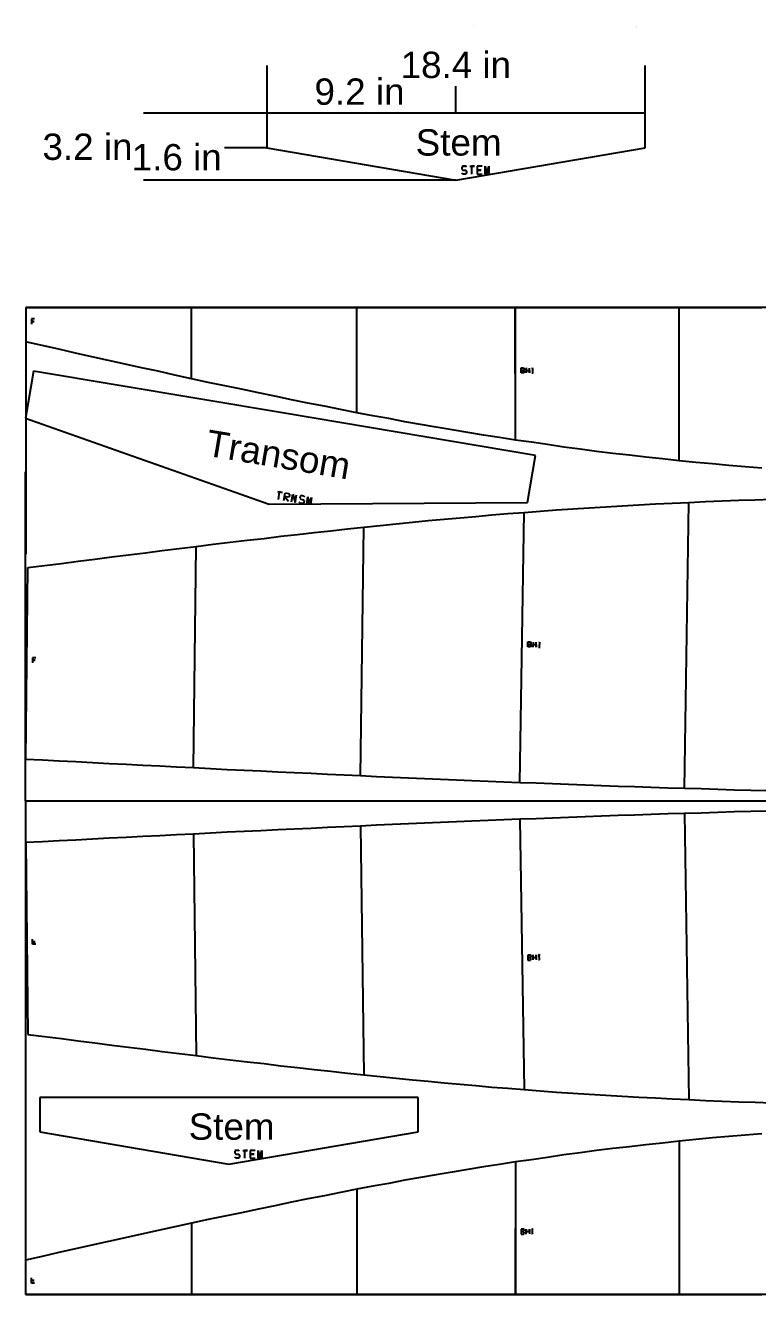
# Model space of a CAD drawing. Extents: x 24 to 151, y -47 to 94.
# Drawn here: x 41.7 to 77.3, y -46.6 to 15.1 of the extents above; entities that cross this region are included whole.
import ezdxf
from ezdxf.enums import TextEntityAlignment as Align

# ---------------------------------------------------------------- set-up
doc = ezdxf.new("R2010")
doc.units = 0
doc.layers.get('0').update_dxf_attribs({"linetype": 'CONTINUOUS'})
doc.styles.get("Standard").update_dxf_attribs({"font": 'ARIAL.SHX'})

msp = doc.modelspace()

# ---------------------------------------------------------------- linework, layer by layer
for p, q in [((63.48, 15.14), (63.48, 15.14)), ((63.48, 15.14), (63.48, 15.14)), ((71.42, 15.07), (71.42, 15.07)), ((71.42, 15.07), (71.42, 15.07)), ((71.42, 15.04), (71.42, 15.04)), ((71.42, 15.04), (71.42, 15.04)), ((53.44, 13.19), (53.44, 9.19)), ((71.84, 9.19), (71.84, 13.19)), ((62.91, 10.87), (47.44, 10.87)), ((71.84, 10.87), (62.65, 10.87)), ((53.44, 9.19), (62.64, 7.62)), ((62.64, 7.62), (71.84, 9.19)), ((62.93, 8.3), (63.06, 8.3)), ((62.98, 8.29), (62.93, 8.24)), ((62.93, 8.24), (62.93, 8.15)), ((62.93, 8.15), (62.98, 8.1)), ((63.12, 8.29), (62.98, 8.29)), ((62.98, 8.1), (63.12, 8.1)), ((63.16, 8.24), (63.12, 8.29)), ((63.12, 8.1), (63.16, 8.05)), ((63.16, 8.05), (63.16, 7.96)), ((63.31, 8.29), (63.54, 8.29)), ((63.54, 8.29), (63.4, 8.29)), ((63.4, 8.29), (63.4, 7.91)), ((63.91, 8.29), (63.68, 8.29)), ((63.68, 8.29), (63.68, 8.1)), ((63.68, 8.1), (63.87, 8.1)), ((63.87, 8.1), (63.68, 8.1)), ((63.68, 8.1), (63.68, 7.91)), ((64.06, 7.91), (64.06, 8.29)), ((64.06, 8.29), (64.15, 7.91)), ((64.15, 7.91), (64.24, 8.29)), ((64.24, 8.29), (64.24, 7.91)), ((62.98, 7.91), (62.93, 7.96)), ((63.12, 7.91), (62.98, 7.91)), ((63.16, 7.96), (63.12, 7.91)), ((63.68, 7.91), (63.91, 7.91)), ((41.72, 1.43), (41.72, 1.43)), ((41.72, 1.43), (42.52, 1.43)), ((42.52, 1.43), (43.32, 1.43)), ((43.32, 1.43), (44.13, 1.43)), ((44.13, 1.43), (44.93, 1.43)), ((44.93, 1.43), (45.74, 1.43)), ((45.74, 1.43), (46.54, 1.43)), ((46.54, 1.43), (47.35, 1.43)), ((47.35, 1.43), (48.16, 1.43)), ((48.16, 1.43), (48.96, 1.43)), ((48.96, 1.43), (49.78, 1.43)), ((49.78, -2.04), (49.78, 1.43)), ((49.78, 1.43), (49.78, 1.43)), ((49.78, 1.43), (49.78, 1.43)), ((49.78, 1.43), (50.59, 1.43)), ((50.59, 1.43), (51.4, 1.43)), ((51.4, 1.43), (52.21, 1.43)), ((52.21, 1.43), (53.02, 1.43)), ((53.02, 1.43), (53.83, 1.43)), ((53.83, 1.43), (54.64, 1.43)), ((54.64, 1.43), (55.44, 1.43)), ((55.44, 1.43), (56.24, 1.43)), ((56.24, 1.43), (57.03, 1.43)), ((57.03, 1.43), (57.82, 1.43)), ((57.82, -3.69), (57.82, 1.43)), ((57.82, 1.43), (57.82, 1.43)), ((57.82, 1.43), (57.82, 1.43)), ((57.82, 1.43), (58.6, 1.43)), ((58.6, 1.43), (59.37, 1.43)), ((59.37, 1.43), (60.15, 1.43)), ((60.15, 1.43), (60.91, 1.43)), ((60.91, 1.43), (61.68, 1.43)), ((61.68, 1.43), (62.44, 1.43)), ((62.44, 1.43), (63.21, 1.43)), ((63.21, 1.43), (63.98, 1.43)), ((63.98, 1.43), (64.75, 1.43)), ((64.75, 1.43), (65.52, 1.43)), ((65.53, -5.02), (65.52, 1.43)), ((65.52, 1.43), (65.52, 1.43)), ((65.52, 1.43), (65.52, 1.43)), ((65.52, 1.43), (66.3, 1.43)), ((66.3, 1.43), (67.09, 1.43)), ((67.09, 1.43), (67.88, 1.43)), ((67.88, 1.43), (68.68, 1.43)), ((68.68, 1.43), (69.47, 1.43)), ((69.47, 1.43), (70.28, 1.43)), ((70.28, 1.43), (71.08, 1.43)), ((71.08, 1.43), (71.88, 1.43)), ((71.88, 1.43), (72.69, 1.43)), ((72.69, 1.43), (73.49, 1.43)), ((73.49, -6.03), (73.49, 1.43)), ((73.49, 1.43), (73.49, 1.43)), ((73.49, 1.43), (73.49, 1.43)), ((73.49, 1.43), (74.3, 1.43)), ((74.3, 1.43), (75.1, 1.43)), ((75.1, 1.43), (75.91, 1.43)), ((75.91, 1.43), (76.71, 1.43)), ((76.71, 1.43), (77.51, 1.43)), ((42.15, 0.87), (41.99, 0.87)), ((41.99, 0.87), (42, 0.74)), ((42, 0.74), (42.12, 0.75)), ((42.12, 0.75), (42, 0.74)), ((42, 0.74), (42, 0.62)), ((42.52, -0.43), (41.71, -0.25)), ((43.33, -0.61), (42.52, -0.43)), ((44.13, -0.79), (43.33, -0.61)), ((44.93, -0.97), (44.13, -0.79)), ((45.74, -1.15), (44.93, -0.97)), ((46.55, -1.33), (45.74, -1.15)), ((42.09, -1.67), (41.7, -3.96)), ((54.3, -3.72), (42.09, -1.67)), ((47.35, -1.51), (46.55, -1.33)), ((48.16, -1.68), (47.35, -1.51)), ((48.97, -1.86), (48.16, -1.68)), ((65.81, -1.76), (65.81, -1.51)), ((65.81, -1.51), (65.93, -1.51)), ((65.93, -1.64), (65.81, -1.64)), ((65.81, -1.64), (65.93, -1.64)), ((65.93, -1.76), (65.81, -1.76)), ((65.93, -1.51), (65.96, -1.54)), ((65.96, -1.61), (65.93, -1.64)), ((65.93, -1.64), (65.96, -1.67)), ((65.96, -1.73), (65.93, -1.76)), ((65.96, -1.54), (65.96, -1.61)), ((65.96, -1.67), (65.96, -1.73)), ((66.05, -1.51), (66.05, -1.76)), ((66.05, -1.76), (66.05, -1.64)), ((66.05, -1.64), (66.21, -1.64)), ((66.21, -1.76), (66.21, -1.52)), ((66.21, -1.64), (66.21, -1.76)), ((66.37, -1.76), (66.33, -1.76)), ((66.33, -1.76), (66.4, -1.76)), ((66.34, -1.54), (66.37, -1.51)), ((66.37, -1.51), (66.37, -1.76)), ((49.78, -2.04), (48.97, -1.86)), ((50.59, -2.22), (49.78, -2.04)), ((49.78, -2.04), (49.78, -2.04)), ((49.78, -2.04), (49.78, -2.04)), ((51.4, -2.39), (50.59, -2.22)), ((52.21, -2.55), (51.4, -2.39)), ((53.03, -2.73), (52.21, -2.55)), ((53.83, -2.89), (53.03, -2.73)), ((54.64, -3.06), (53.83, -2.89)), ((55.44, -3.22), (54.64, -3.06)), ((56.24, -3.38), (55.44, -3.22)), ((57.03, -3.53), (56.24, -3.38)), ((57.82, -3.69), (57.03, -3.53)), ((58.6, -3.84), (57.82, -3.69)), ((57.82, -3.69), (57.82, -3.69)), ((57.82, -3.69), (57.82, -3.69)), ((41.7, -3.96), (53.56, -8.14)), ((66.51, -5.77), (54.3, -3.72)), ((59.37, -3.98), (58.6, -3.84)), ((60.15, -4.13), (59.37, -3.98)), ((60.91, -4.26), (60.15, -4.13)), ((61.68, -4.39), (60.91, -4.26)), ((62.45, -4.52), (61.68, -4.39)), ((63.21, -4.65), (62.45, -4.52)), ((63.98, -4.78), (63.21, -4.65)), ((64.75, -4.9), (63.98, -4.78)), ((65.53, -5.02), (64.75, -4.9)), ((66.31, -5.13), (65.53, -5.02)), ((65.53, -5.02), (65.53, -5.02)), ((65.53, -5.02), (65.53, -5.02)), ((67.09, -5.24), (66.31, -5.13)), ((67.88, -5.36), (67.09, -5.24)), ((68.68, -5.46), (67.88, -5.36)), ((69.48, -5.57), (68.68, -5.46)), ((66.12, -8.06), (66.51, -5.77)), ((70.27, -5.67), (69.48, -5.57)), ((71.08, -5.76), (70.27, -5.67)), ((71.88, -5.85), (71.08, -5.76)), ((72.69, -5.94), (71.88, -5.85)), ((73.49, -6.03), (72.69, -5.94)), ((74.3, -6.11), (73.49, -6.03)), ((73.49, -6.03), (73.49, -6.03)), ((73.49, -6.03), (73.49, -6.03)), ((75.11, -6.18), (74.3, -6.11)), ((75.91, -6.26), (75.11, -6.18)), ((76.71, -6.33), (75.91, -6.26)), ((77.51, -6.39), (76.71, -6.33)), ((53.96, -7.53), (54.19, -7.57)), ((54.05, -7.54), (53.99, -7.91)), ((54.19, -7.57), (54.05, -7.54)), ((54.27, -7.96), (54.33, -7.59)), ((54.48, -7.8), (54.3, -7.77)), ((54.3, -7.77), (54.5, -8)), ((54.33, -7.59), (54.51, -7.62)), ((54.54, -7.77), (54.48, -7.8)), ((54.51, -7.62), (54.55, -7.67)), ((54.55, -7.67), (54.54, -7.77)), ((54.64, -8.02), (54.7, -7.65)), ((54.7, -7.65), (54.82, -8.05)), ((54.82, -8.05), (54.88, -7.68)), ((55.06, -7.76), (55.05, -7.85)), ((55.05, -7.85), (55.09, -7.9)), ((55.12, -7.72), (55.06, -7.76)), ((55.09, -7.9), (55.22, -7.93)), ((55.25, -7.75), (55.12, -7.72)), ((55.22, -7.93), (55.26, -7.98)), ((55.29, -7.8), (55.25, -7.75)), ((55.26, -7.98), (55.25, -8.08)), ((55.38, -8.14), (55.44, -7.78)), ((55.44, -7.78), (55.47, -8.16)), ((55.47, -8.16), (55.62, -7.81)), ((55.62, -7.81), (55.56, -8.17)), ((73.97, -8.05), (74.78, -8.01)), ((74.78, -8.01), (75.58, -7.98)), ((75.58, -7.98), (76.39, -7.95)), ((76.39, -7.95), (77.19, -7.92)), ((77.19, -7.92), (77.99, -7.89)), ((53.56, -8.14), (66.12, -8.06)), ((55.06, -8.09), (55.01, -8.04)), ((55.19, -8.11), (55.06, -8.09)), ((55.25, -8.08), (55.19, -8.11)), ((64.39, -8.66), (65.17, -8.6)), ((65.17, -8.6), (65.95, -8.54)), ((65.75, -21.68), (65.95, -8.54)), ((65.95, -8.54), (66.73, -8.48)), ((65.95, -8.54), (65.95, -8.54)), ((65.95, -8.54), (65.95, -8.54)), ((66.73, -8.48), (67.53, -8.42)), ((67.53, -8.42), (68.33, -8.37)), ((68.33, -8.37), (69.12, -8.31)), ((69.12, -8.31), (69.93, -8.27)), ((69.93, -8.27), (70.73, -8.22)), ((70.73, -8.22), (71.54, -8.17)), ((71.54, -8.17), (72.35, -8.13)), ((72.35, -8.13), (73.16, -8.09)), ((73.16, -8.09), (73.97, -8.05)), ((73.76, -21.96), (73.97, -8.05)), ((73.97, -8.05), (73.97, -8.05)), ((73.97, -8.05), (73.97, -8.05)), ((58.16, -9.26), (58.95, -9.17)), ((58.95, -9.17), (59.74, -9.09)), ((59.74, -9.09), (60.52, -9.01)), ((60.52, -9.01), (61.29, -8.94)), ((61.29, -8.94), (62.06, -8.87)), ((62.06, -8.87), (62.84, -8.8)), ((62.84, -8.8), (63.61, -8.73)), ((63.61, -8.73), (64.39, -8.66)), ((52.48, -9.89), (53.31, -9.8)), ((53.31, -9.8), (54.12, -9.7)), ((54.12, -9.7), (54.94, -9.61)), ((54.94, -9.61), (55.75, -9.52)), ((55.75, -9.52), (56.56, -9.43)), ((56.56, -9.43), (57.37, -9.34)), ((57.37, -9.34), (58.16, -9.26)), ((57.99, -21.35), (58.16, -9.26)), ((58.16, -9.26), (58.16, -9.26)), ((58.16, -9.26), (58.16, -9.26)), ((47.54, -10.5), (48.36, -10.39)), ((48.36, -10.39), (49.18, -10.29)), ((49.18, -10.29), (50.01, -10.2)), ((49.87, -20.96), (50.01, -10.2)), ((50.01, -10.2), (50.83, -10.09)), ((50.01, -10.2), (50.01, -10.2)), ((50.01, -10.2), (50.01, -10.2)), ((50.83, -10.09), (51.66, -9.99)), ((51.66, -9.99), (52.48, -9.89)), ((42.63, -11.12), (43.45, -11.02)), ((43.45, -11.02), (44.26, -10.91)), ((44.26, -10.91), (45.08, -10.81)), ((45.08, -10.81), (45.9, -10.7)), ((45.9, -10.7), (46.72, -10.6)), ((46.72, -10.6), (47.54, -10.5)), ((41.72, -20.55), (41.82, -11.22)), ((41.72, -20.55), (41.82, -11.22)), ((41.82, -11.22), (42.63, -11.12)), ((41.82, -11.22), (41.82, -11.22)), ((66.13, -15.08), (66.13, -14.83)), ((66.13, -14.83), (66.26, -14.83)), ((66.26, -14.96), (66.13, -14.96)), ((66.13, -14.96), (66.26, -14.96)), ((66.26, -15.08), (66.13, -15.08)), ((66.26, -14.83), (66.29, -14.86)), ((66.29, -14.93), (66.26, -14.96)), ((66.26, -14.96), (66.29, -14.99)), ((66.29, -15.05), (66.26, -15.08)), ((66.29, -14.86), (66.29, -14.93)), ((66.29, -14.99), (66.29, -15.05)), ((66.39, -14.84), (66.38, -15.09)), ((66.38, -15.09), (66.39, -14.96)), ((66.39, -14.96), (66.54, -14.96)), ((66.54, -15.09), (66.54, -14.84)), ((66.54, -14.96), (66.54, -15.09)), ((66.69, -15.09), (66.66, -15.09)), ((66.66, -15.09), (66.73, -15.09)), ((66.67, -14.87), (66.7, -14.84)), ((66.7, -14.84), (66.69, -15.09)), ((42.21, -15.61), (42.05, -15.61)), ((42.05, -15.61), (42.05, -15.73)), ((42.05, -15.73), (42.17, -15.73)), ((42.17, -15.73), (42.05, -15.73)), ((42.05, -15.73), (42.05, -15.86)), ((42.53, -20.59), (41.71, -20.55)), ((41.71, -20.55), (41.72, -20.55)), ((43.34, -20.63), (42.53, -20.59)), ((44.16, -20.67), (43.34, -20.63)), ((44.97, -20.72), (44.16, -20.67)), ((45.78, -20.76), (44.97, -20.72)), ((46.6, -20.8), (45.78, -20.76)), ((47.42, -20.84), (46.6, -20.8)), ((48.24, -20.88), (47.42, -20.84)), ((49.05, -20.92), (48.24, -20.88)), ((49.87, -20.96), (49.05, -20.92)), ((50.7, -21), (49.87, -20.96)), ((49.87, -20.96), (49.87, -20.96)), ((49.87, -20.96), (49.87, -20.96)), ((51.51, -21.05), (50.7, -21)), ((52.34, -21.08), (51.51, -21.05)), ((53.15, -21.12), (52.34, -21.08)), ((53.97, -21.17), (53.15, -21.12)), ((54.78, -21.2), (53.97, -21.17)), ((55.6, -21.24), (54.78, -21.2)), ((56.4, -21.28), (55.6, -21.24)), ((57.2, -21.32), (56.4, -21.28)), ((57.99, -21.35), (57.2, -21.32)), ((58.78, -21.39), (57.99, -21.35)), ((57.99, -21.35), (57.99, -21.35)), ((57.99, -21.35), (57.99, -21.35)), ((59.56, -21.42), (58.78, -21.39)), ((60.34, -21.46), (59.56, -21.42)), ((61.11, -21.49), (60.34, -21.46)), ((61.89, -21.52), (61.11, -21.49)), ((62.66, -21.56), (61.89, -21.52)), ((63.42, -21.59), (62.66, -21.56)), ((64.2, -21.62), (63.42, -21.59)), ((64.97, -21.65), (64.2, -21.62)), ((65.75, -21.68), (64.97, -21.65)), ((66.54, -21.71), (65.75, -21.68)), ((65.75, -21.68), (65.75, -21.68)), ((65.75, -21.68), (65.75, -21.68)), ((67.33, -21.74), (66.54, -21.71)), ((68.12, -21.77), (67.33, -21.74)), ((68.92, -21.8), (68.12, -21.77)), ((69.72, -21.83), (68.92, -21.8)), ((70.53, -21.86), (69.72, -21.83)), ((71.33, -21.88), (70.53, -21.86)), ((72.14, -21.91), (71.33, -21.88)), ((72.95, -21.94), (72.14, -21.91)), ((73.76, -21.96), (72.95, -21.94)), ((74.56, -21.98), (73.76, -21.96)), ((73.76, -21.96), (73.76, -21.96)), ((73.76, -21.96), (73.76, -21.96)), ((75.37, -22.01), (74.56, -21.98)), ((76.17, -22.04), (75.37, -22.01)), ((76.98, -22.06), (76.17, -22.04)), ((77.78, -22.08), (76.98, -22.06)), ((66.54, -23.43), (65.75, -23.46)), ((67.33, -23.4), (66.54, -23.43)), ((68.12, -23.37), (67.33, -23.4)), ((68.92, -23.34), (68.12, -23.37)), ((69.72, -23.31), (68.92, -23.34)), ((70.53, -23.28), (69.72, -23.31)), ((71.33, -23.26), (70.53, -23.28)), ((72.14, -23.23), (71.33, -23.26)), ((72.95, -23.2), (72.14, -23.23)), ((73.76, -23.18), (72.95, -23.2)), ((74.56, -23.16), (73.76, -23.18)), ((73.76, -23.18), (73.97, -37.09)), ((73.76, -23.18), (73.76, -23.18)), ((73.76, -23.18), (73.76, -23.18)), ((75.37, -23.13), (74.56, -23.16)), ((76.17, -23.1), (75.37, -23.13)), ((76.98, -23.08), (76.17, -23.1)), ((77.78, -23.06), (76.98, -23.08)), ((52.34, -24.06), (51.51, -24.09)), ((53.15, -24.02), (52.34, -24.06)), ((53.97, -23.97), (53.15, -24.02)), ((54.78, -23.94), (53.97, -23.97)), ((55.6, -23.9), (54.78, -23.94)), ((56.4, -23.86), (55.6, -23.9)), ((57.2, -23.82), (56.4, -23.86)), ((57.99, -23.79), (57.2, -23.82)), ((58.78, -23.75), (57.99, -23.79)), ((57.99, -23.79), (58.16, -35.88)), ((57.99, -23.79), (57.99, -23.79)), ((57.99, -23.79), (57.99, -23.79)), ((59.56, -23.72), (58.78, -23.75)), ((60.34, -23.68), (59.56, -23.72)), ((61.11, -23.65), (60.34, -23.68)), ((61.89, -23.62), (61.11, -23.65)), ((62.66, -23.58), (61.89, -23.62)), ((63.42, -23.55), (62.66, -23.58)), ((64.2, -23.52), (63.42, -23.55)), ((64.97, -23.49), (64.2, -23.52)), ((65.75, -23.46), (64.97, -23.49)), ((65.75, -23.46), (65.95, -36.6)), ((65.75, -23.46), (65.75, -23.46)), ((65.75, -23.46), (65.75, -23.46)), ((42.53, -24.55), (41.71, -24.59)), ((41.71, -24.59), (41.72, -24.59)), ((41.72, -24.59), (41.82, -33.92)), ((41.72, -24.59), (41.82, -33.92)), ((43.34, -24.51), (42.53, -24.55)), ((44.16, -24.47), (43.34, -24.51)), ((44.97, -24.42), (44.16, -24.47)), ((45.78, -24.38), (44.97, -24.42)), ((46.6, -24.34), (45.78, -24.38)), ((47.42, -24.3), (46.6, -24.34)), ((48.24, -24.26), (47.42, -24.3)), ((49.05, -24.22), (48.24, -24.26)), ((49.87, -24.18), (49.05, -24.22)), ((50.7, -24.14), (49.87, -24.18)), ((49.87, -24.18), (50.01, -34.94)), ((49.87, -24.18), (49.87, -24.18)), ((49.87, -24.18), (49.87, -24.18)), ((51.51, -24.09), (50.7, -24.14)), ((42.05, -29.41), (42.05, -29.28)), ((42.05, -29.53), (42.05, -29.41)), ((42.05, -29.41), (42.17, -29.41)), ((42.17, -29.41), (42.05, -29.41)), ((42.21, -29.53), (42.05, -29.53)), ((66.13, -30.06), (66.13, -30.31)), ((66.26, -30.06), (66.13, -30.06)), ((66.26, -30.18), (66.13, -30.18)), ((66.13, -30.18), (66.26, -30.18)), ((66.29, -30.09), (66.26, -30.06)), ((66.26, -30.18), (66.29, -30.15)), ((66.29, -30.21), (66.26, -30.18)), ((66.29, -30.15), (66.29, -30.09)), ((66.29, -30.28), (66.29, -30.21)), ((66.39, -30.3), (66.38, -30.05)), ((66.38, -30.05), (66.39, -30.18)), ((66.39, -30.18), (66.54, -30.18)), ((66.54, -30.18), (66.54, -30.05)), ((66.54, -30.05), (66.54, -30.3)), ((66.69, -30.05), (66.66, -30.05)), ((66.66, -30.05), (66.73, -30.05)), ((66.7, -30.3), (66.69, -30.05)), ((66.13, -30.31), (66.26, -30.31)), ((66.26, -30.31), (66.29, -30.28)), ((66.67, -30.27), (66.7, -30.3)), ((41.82, -33.92), (41.82, -33.92)), ((41.82, -33.92), (42.63, -34.02)), ((42.63, -34.02), (43.45, -34.12)), ((43.45, -34.12), (44.26, -34.23)), ((44.26, -34.23), (45.08, -34.33)), ((45.08, -34.33), (45.9, -34.44)), ((45.9, -34.44), (46.72, -34.54)), ((46.72, -34.54), (47.54, -34.64)), ((47.54, -34.64), (48.36, -34.75)), ((48.36, -34.75), (49.18, -34.85)), ((49.18, -34.85), (50.01, -34.94)), ((50.01, -34.94), (50.01, -34.94)), ((50.01, -34.94), (50.01, -34.94)), ((50.01, -34.94), (50.83, -35.05)), ((50.83, -35.05), (51.66, -35.15)), ((51.66, -35.15), (52.48, -35.25)), ((52.48, -35.25), (53.31, -35.34)), ((53.31, -35.34), (54.12, -35.44)), ((54.12, -35.44), (54.94, -35.53)), ((54.94, -35.53), (55.75, -35.62)), ((55.75, -35.62), (56.56, -35.71)), ((56.56, -35.71), (57.37, -35.8)), ((57.37, -35.8), (58.16, -35.88)), ((58.16, -35.88), (58.16, -35.88)), ((58.16, -35.88), (58.16, -35.88)), ((58.16, -35.88), (58.95, -35.97)), ((58.95, -35.97), (59.74, -36.05)), ((59.74, -36.05), (60.52, -36.13)), ((60.52, -36.13), (61.29, -36.2)), ((61.29, -36.2), (62.06, -36.27)), ((62.06, -36.27), (62.84, -36.34)), ((62.84, -36.34), (63.61, -36.41)), ((51.87, -36.98), (42.4, -36.98)), ((42.4, -36.98), (42.4, -38.66)), ((60.8, -36.98), (51.61, -36.98)), ((60.8, -38.66), (60.8, -36.98)), ((63.61, -36.41), (64.39, -36.48)), ((64.39, -36.48), (65.17, -36.54)), ((65.17, -36.54), (65.95, -36.6)), ((65.95, -36.6), (65.95, -36.6)), ((65.95, -36.6), (65.95, -36.6)), ((65.95, -36.6), (66.73, -36.66)), ((66.73, -36.66), (67.53, -36.72)), ((67.53, -36.72), (68.33, -36.77)), ((68.33, -36.77), (69.12, -36.83)), ((69.12, -36.83), (69.93, -36.87)), ((69.93, -36.87), (70.73, -36.92)), ((70.73, -36.92), (71.54, -36.97)), ((71.54, -36.97), (72.35, -37.01)), ((72.35, -37.01), (73.16, -37.05)), ((73.16, -37.05), (73.97, -37.09)), ((73.97, -37.09), (73.97, -37.09)), ((73.97, -37.09), (73.97, -37.09)), ((73.97, -37.09), (74.78, -37.13)), ((74.78, -37.13), (75.58, -37.16)), ((75.58, -37.16), (76.39, -37.19)), ((76.39, -37.19), (77.19, -37.22)), ((77.19, -37.22), (77.99, -37.25)), ((42.4, -38.66), (51.6, -40.23)), ((51.6, -40.23), (60.8, -38.66)), ((76.71, -38.81), (75.91, -38.88)), ((77.51, -38.75), (76.71, -38.81)), ((70.27, -39.47), (69.48, -39.57)), ((71.08, -39.38), (70.27, -39.47)), ((71.88, -39.29), (71.08, -39.38)), ((72.69, -39.2), (71.88, -39.29)), ((73.49, -39.11), (72.69, -39.2)), ((74.3, -39.03), (73.49, -39.11)), ((73.49, -39.11), (73.49, -46.57)), ((73.49, -39.11), (73.49, -39.11)), ((73.49, -39.11), (73.49, -39.11)), ((75.11, -38.95), (74.3, -39.03)), ((75.91, -38.88), (75.11, -38.95)), ((51.89, -39.54), (52.02, -39.55)), ((51.94, -39.56), (51.89, -39.6)), ((51.89, -39.6), (51.89, -39.7)), ((51.89, -39.7), (51.94, -39.74)), ((51.94, -39.93), (51.89, -39.89)), ((52.08, -39.56), (51.94, -39.56)), ((51.94, -39.74), (52.08, -39.74)), ((52.08, -39.93), (51.94, -39.93)), ((52.12, -39.6), (52.08, -39.56)), ((52.08, -39.74), (52.12, -39.79)), ((52.12, -39.89), (52.08, -39.93)), ((52.12, -39.79), (52.12, -39.89)), ((52.27, -39.56), (52.5, -39.56)), ((52.5, -39.56), (52.36, -39.56)), ((52.36, -39.56), (52.36, -39.93)), ((52.88, -39.56), (52.64, -39.56)), ((52.64, -39.56), (52.64, -39.74)), ((52.64, -39.74), (52.83, -39.74)), ((52.83, -39.74), (52.64, -39.74)), ((52.64, -39.74), (52.64, -39.93)), ((52.64, -39.93), (52.88, -39.93)), ((53.02, -39.93), (53.02, -39.56)), ((53.02, -39.56), (53.11, -39.93)), ((53.11, -39.93), (53.2, -39.56)), ((53.2, -39.56), (53.2, -39.93)), ((66.31, -40.01), (65.53, -40.12)), ((67.09, -39.9), (66.31, -40.01)), ((67.88, -39.78), (67.09, -39.9)), ((68.68, -39.68), (67.88, -39.78)), ((69.48, -39.57), (68.68, -39.68)), ((62.45, -40.62), (61.68, -40.75)), ((63.21, -40.49), (62.45, -40.62)), ((63.98, -40.36), (63.21, -40.49)), ((64.75, -40.24), (63.98, -40.36)), ((65.53, -40.12), (64.75, -40.24)), ((65.53, -40.12), (65.52, -46.57)), ((65.53, -40.12), (65.53, -40.12)), ((65.53, -40.12), (65.53, -40.12)), ((58.6, -41.3), (57.82, -41.45)), ((59.37, -41.16), (58.6, -41.3)), ((60.15, -41.01), (59.37, -41.16)), ((60.91, -40.88), (60.15, -41.01)), ((61.68, -40.75), (60.91, -40.88)), ((55.44, -41.92), (54.64, -42.08)), ((56.24, -41.76), (55.44, -41.92)), ((57.03, -41.61), (56.24, -41.76)), ((57.82, -41.45), (57.03, -41.61)), ((57.82, -41.45), (57.82, -46.57)), ((57.82, -41.45), (57.82, -41.45)), ((57.82, -41.45), (57.82, -41.45)), ((53.03, -42.41), (52.21, -42.59)), ((53.83, -42.25), (53.03, -42.41)), ((54.64, -42.08), (53.83, -42.25)), ((49.78, -43.1), (48.97, -43.28)), ((50.59, -42.92), (49.78, -43.1)), ((49.78, -43.1), (49.78, -46.57)), ((49.78, -43.1), (49.78, -43.1)), ((49.78, -43.1), (49.78, -43.1)), ((51.4, -42.75), (50.59, -42.92)), ((52.21, -42.59), (51.4, -42.75)), ((46.55, -43.81), (45.74, -43.99)), ((47.35, -43.63), (46.55, -43.81)), ((48.16, -43.46), (47.35, -43.63)), ((48.97, -43.28), (48.16, -43.46)), ((65.81, -43.38), (65.81, -43.63)), ((65.93, -43.38), (65.81, -43.38)), ((65.93, -43.5), (65.81, -43.5)), ((65.81, -43.5), (65.93, -43.5)), ((65.81, -43.63), (65.93, -43.63)), ((65.96, -43.41), (65.93, -43.38)), ((65.93, -43.5), (65.96, -43.47)), ((65.96, -43.53), (65.93, -43.5)), ((65.93, -43.63), (65.96, -43.6)), ((65.96, -43.47), (65.96, -43.41)), ((65.96, -43.6), (65.96, -43.53)), ((66.05, -43.63), (66.05, -43.38)), ((66.05, -43.38), (66.05, -43.5)), ((66.05, -43.5), (66.21, -43.5)), ((66.21, -43.5), (66.21, -43.38)), ((66.21, -43.38), (66.21, -43.62)), ((66.37, -43.38), (66.33, -43.38)), ((66.33, -43.38), (66.4, -43.38)), ((66.34, -43.6), (66.37, -43.63)), ((66.37, -43.63), (66.37, -43.38)), ((44.13, -44.35), (43.33, -44.53)), ((44.93, -44.17), (44.13, -44.35)), ((45.74, -43.99), (44.93, -44.17)), ((42.52, -44.71), (41.71, -44.89)), ((43.33, -44.53), (42.52, -44.71)), ((41.99, -46.01), (42, -45.88)), ((42.15, -46.01), (41.99, -46.01)), ((42, -45.88), (42, -45.76)), ((42, -45.88), (42.12, -45.89)), ((42.12, -45.89), (42, -45.88)), ((41.72, -46.57), (41.72, -46.57)), ((41.72, -46.57), (42.52, -46.57)), ((42.52, -46.57), (43.32, -46.57)), ((43.32, -46.57), (44.13, -46.57)), ((44.13, -46.57), (44.93, -46.57)), ((44.93, -46.57), (45.74, -46.57)), ((45.74, -46.57), (46.54, -46.57)), ((46.54, -46.57), (47.35, -46.57)), ((47.35, -46.57), (48.16, -46.57)), ((48.16, -46.57), (48.96, -46.57)), ((48.96, -46.57), (49.78, -46.57)), ((49.78, -46.57), (49.78, -46.57)), ((49.78, -46.57), (49.78, -46.57)), ((49.78, -46.57), (50.59, -46.57)), ((50.59, -46.57), (51.4, -46.57)), ((50.59, -46.57), (51.4, -46.57)), ((51.4, -46.57), (52.21, -46.57)), ((52.21, -46.57), (53.02, -46.57)), ((53.02, -46.57), (53.83, -46.57)), ((53.83, -46.57), (54.64, -46.57)), ((53.83, -46.57), (54.64, -46.57)), ((54.64, -46.57), (55.44, -46.57)), ((55.44, -46.57), (56.24, -46.57)), ((56.24, -46.57), (57.03, -46.57)), ((57.03, -46.57), (57.82, -46.57)), ((57.82, -46.57), (57.82, -46.57)), ((57.82, -46.57), (57.82, -46.57)), ((57.82, -46.57), (58.6, -46.57)), ((58.6, -46.57), (59.37, -46.57)), ((59.37, -46.57), (60.15, -46.57)), ((60.15, -46.57), (60.91, -46.57)), ((60.91, -46.57), (61.68, -46.57)), ((61.68, -46.57), (62.44, -46.57)), ((62.44, -46.57), (63.21, -46.57)), ((63.21, -46.57), (63.98, -46.57)), ((63.98, -46.57), (64.75, -46.57)), ((64.75, -46.57), (65.52, -46.57)), ((65.52, -46.57), (65.52, -46.57)), ((65.52, -46.57), (65.52, -46.57)), ((65.52, -46.57), (66.3, -46.57)), ((66.3, -46.57), (67.09, -46.57)), ((67.09, -46.57), (67.88, -46.57)), ((67.88, -46.57), (68.68, -46.57)), ((68.68, -46.57), (69.47, -46.57)), ((69.47, -46.57), (70.28, -46.57)), ((70.28, -46.57), (71.08, -46.57)), ((71.08, -46.57), (71.88, -46.57)), ((71.88, -46.57), (72.69, -46.57)), ((72.69, -46.57), (73.49, -46.57)), ((73.49, -46.57), (73.49, -46.57)), ((73.49, -46.57), (73.49, -46.57)), ((73.49, -46.57), (74.3, -46.57)), ((74.3, -46.57), (75.1, -46.57)), ((75.1, -46.57), (75.91, -46.57)), ((75.91, -46.57), (76.71, -46.57)), ((76.71, -46.57), (77.51, -46.57))]:
    msp.add_line(p, q)
at = {"color": 7, "linetype": 'CONTINUOUS'}
for p, q in [((62.64, 10.87), (62.64, 12.19)), ((53.44, 9.19), (51.38, 9.19)), ((62.64, 7.62), (47.44, 7.62)), ((136.19, 1.43), (41.72, 1.43)), ((137.71, 1.43), (41.72, 1.43)), ((41.72, 1.43), (41.72, -10.57)), ((65.53, -5.02), (65.53, 1.43)), ((41.71, -22.57), (41.71, -6.57)), ((41.71, -22.57), (41.71, -6.57)), ((41.71, -22.57), (137.71, -22.57)), ((41.71, -22.57), (137.71, -22.57)), ((41.71, -22.57), (41.71, -38.57)), ((41.71, -22.57), (41.71, -38.57)), ((41.71, -22.57), (137.71, -22.57)), ((41.71, -22.57), (137.71, -22.57)), ((41.72, -46.57), (41.72, -34.57)), ((41.72, -46.57), (41.72, -34.57)), ((65.53, -40.12), (65.53, -46.57)), ((137.71, -46.57), (41.71, -46.57)), ((136.19, -46.57), (41.72, -46.57)), ((137.71, -46.57), (41.72, -46.57))]:
    msp.add_line(p, q, dxfattribs=at)

# ---------------------------------------------------------------- texts
for s, p, p2 in [('18.4 in', (59.95, 12.58), (65.32, 12.58)), ('9.2 in', (55.76, 11.28), (60.14, 11.28)), ('3.2 in', (42.53, 8.6), (46.91, 8.6)), ('Stem', (60.68, 8.81), (64.86, 8.81)), ('1.6 in', (46.87, 8.09), (51.25, 8.09)), ('Stem', (49.64, -39.04), (53.82, -39.04))]:
    msp.add_text(s, height=1.28, dxfattribs=at).set_placement(p, p2, align=Align.FIT)
msp.add_text('Transom', height=1.28, rotation=-9.53, dxfattribs=at).set_placement((50.42, -5.77), (57.38, -6.94), align=Align.FIT)

doc.saveas('drawing.dxf')
